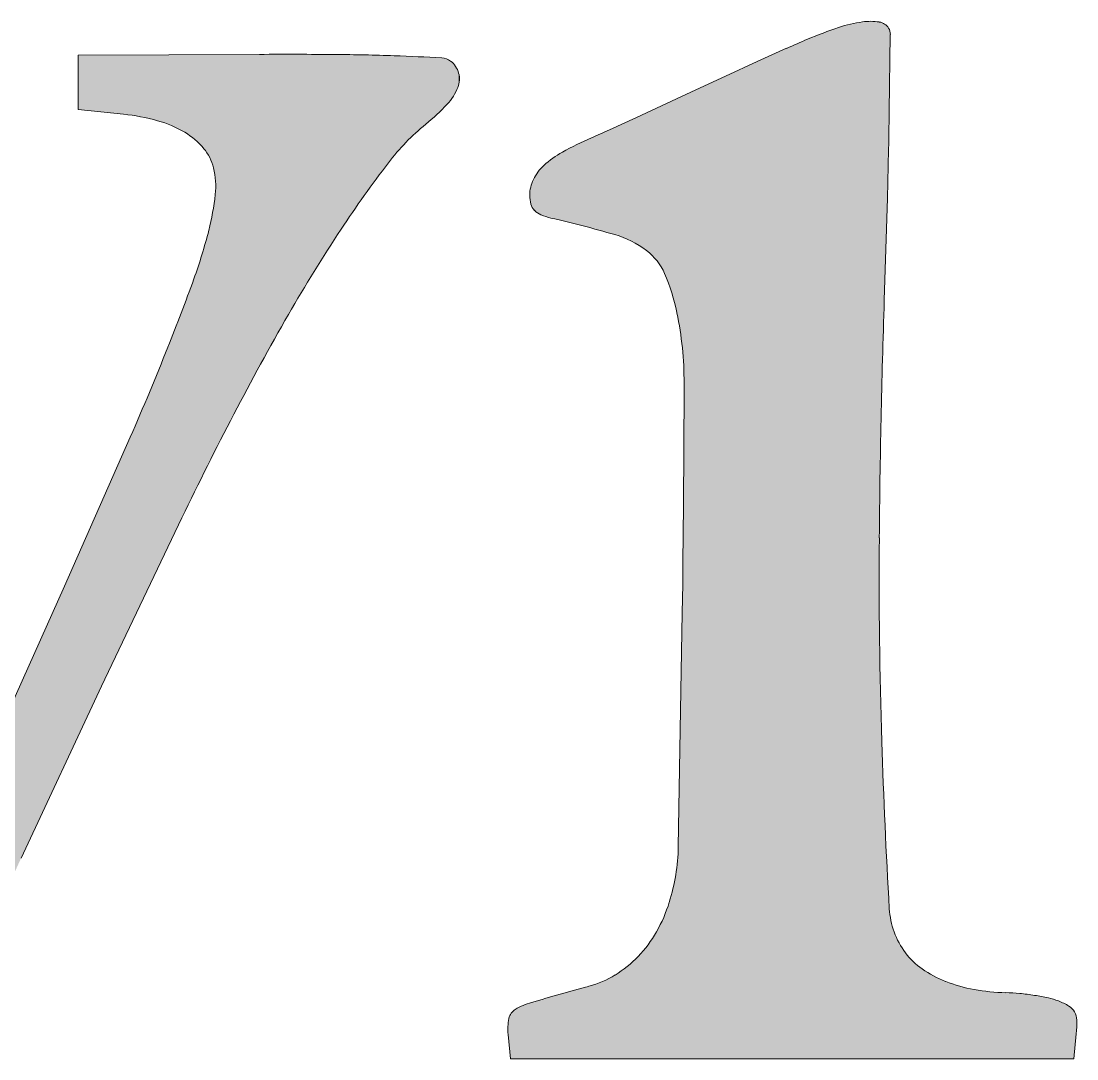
# Model space of a CAD drawing. Extents: x -1132 to 613, y -179 to 712.
# Drawn here: x 412.857 to 416.149, y 94.081 to 97.317 of the extents above; entities that cross this region are included whole.
import ezdxf

# ---------------------------------------------------------------- set-up
doc = ezdxf.new("R2010")
doc.units = 0
doc.layers.get('0').update_dxf_attribs({"lineweight": 13})
doc.layers.add('G-XREF-____-OTLN', color=7, linetype='Continuous', lineweight=13)

# ---------------------------------------------------------------- blocks, each defined once
blk = doc.blocks.new('Blockreferenz-A0UJ358PXE')
at = {"layer": 'G-XREF-____-OTLN', "color": 0, "linetype": 'ByBlock', "lineweight": -2, "ltscale": 0.13}
for p, q in [((415.5642, 97.0359), (415.5676, 97.2747)), ((415.244, 97.2319), (415.1525, 97.1908)), ((413.6008, 97.2131), (413.0352, 97.2101)), ((413.0352, 97.2101), (413.0352, 97.0416)), ((415.1525, 97.1908), (415.0533, 97.1454)), ((415.0533, 97.1454), (414.9607, 97.1021)), ((414.9607, 97.1021), (414.8698, 97.0596)), ((414.8698, 97.0596), (414.7759, 97.0161)), ((413.0352, 97.0416), (413.176, 97.0265)), ((414.7759, 97.0161), (414.6918, 96.9777)), ((415.5488, 96.4464), (415.5584, 96.7643)), ((413.1974, 96.0192), (412.9925, 95.5546)), ((413.1079, 95.2434), (413.3587, 95.7685)), ((412.9925, 95.5546), (412.7848, 95.0919)), ((414.919, 95.4716), (414.9065, 94.7426)), ((412.8571, 94.7073), (413.1079, 95.2434)), ((414.3757, 94.1571), (414.383, 94.0812)), ((416.14, 94.0812), (416.1476, 94.1596)), ((414.383, 94.0812), (415.2615, 94.0812)), ((415.2615, 94.0812), (416.14, 94.0812))]:
    blk.add_line(p, q, dxfattribs=at)
for centre, major_axis, end_param in [((415.8344, 96.0202), (-0.4279, 1.2767), 0.076863), ((415.5355, 96.9118), (-0.055, 0.4025), 0.187666), ((415.5056, 97.1313), (0.0276, 0.1827), 0.28553), ((415.527, 97.2731), (0.0351, 0.0217), 0.867441), ((415.5303, 97.2752), (0.0374, -0.0005), 0.566964), ((416.8234, 93.6829), (-1.5137, 3.5774), 0.018432), ((413.6931, 79.6691), (0.1427, 17.5436), 0.013396), ((413.7803, 90.3852), (0.2405, 6.8235), 0.027104), ((413.6286, 86.0806), (0.5402, 11.1219), 0.0133), ((414.1665, 97.1544), (0.03, 0.0377), 0.624317), ((414.1507, 97.1346), (0.0708, 0.02), 0.622974), ((414.1547, 97.1357), (0.0645, -0.0255), 0.650913), ((414.0657, 97.1708), (0.12, -0.1132), 0.380468), ((413.6649, 97.5491), (0.4539, -0.5539), 0.127916), ((413.1048, 96.3641), (0.1779, 0.642), 0.163341), ((391.1667, 97.4174), (24.3918, -0.6531), 0.011132), ((413.1904, 96.673), (0.1769, 0.297), 0.266871), ((414.5778, 96.435), (-0.4591, 0.5602), 0.2308), ((413.2476, 96.7689), (0.1787, 0.1512), 0.331229), ((413.0943, 100.5), (1.5414, -3.5472), 0.015844), ((415.0745, 95.9432), (-0.4388, 1.0097), 0.091796), ((413.3125, 96.8239), (0.1447, 0.035), 0.464745), ((414.6842, 96.6547), (-0.1392, 0.2537), 0.247982), ((416.9433, 94.6235), (-2.9405, 2.2518), 0.068869), ((414.5891, 96.7569), (-0.102, 0.1096), 0.365721), ((413.2234, 96.8023), (0.2392, -0.0262), 0.34665), ((414.555, 96.7736), (-0.1004, 0.0491), 0.455363), ((412.6599, 96.864), (0.7824, -0.1996), 0.14069), ((414.5446, 96.7736), (-0.1014, 0), 0.271546), ((414.4926, 96.7591), (-0.0457, -0.0127), 0.479577), ((414.5007, 96.7667), (-0.0427, -0.0399), 0.420741), ((414.5503, 96.8845), (-0.0724, -0.1717), 0.177416), ((413.8151, 93.6199), (0.8933, 3.0311), 0.065086), ((411.8646, 97.0669), (1.5313, -0.5534), 0.097057), ((418.0312, 93.9035), (-4.1763, 2.7641), 0.062319), ((414.6207, 96.3532), (0.1864, 0.2483), 0.357493), ((414.7001, 96.459), (0.1636, 0.0706), 0.519499), ((406.9635, 98.8382), (6.3512, -2.5384), 0.033419), ((414.2834, 96.2793), (0.6187, 0.1285), 0.202507), ((444.3959, 95.473), (-28.8471, 0.9734), 0.025664), ((420.933, 92.2331), (-7.2422, 4.1691), 0.04247), ((413.8538, 96.1901), (1.0707, -0.0025), 0.207019), ((404.3019, 99.902), (8.8955, -3.8827), 0.031331), ((347.7745, 96.3439), (67.1445, -0.8723), 0.010664), ((424.0548, 90.6084), (-10.5345, 5.4825), 0.030367), ((431.2562, 95.579), (-15.7228, 0.1268), 0.040439), ((436.1451, 95.7374), (-20.6041, -0.6673), 0.02528), ((414.2766, 94.7561), (0.6017, -0.1868), 0.279452), ((414.4384, 94.7059), (0.4, -0.2282), 0.217509), ((415.8188, 94.5642), (-0.2543, -0.0147), 0.583674), ((414.4958, 94.6731), (0.2852, -0.2726), 0.244292), ((414.5208, 94.6493), (0.1886, -0.3066), 0.256484), ((415.7913, 94.5437), (-0.1766, -0.1319), 0.330065), ((415.8782, 94.6709), (-0.2113, -0.3092), 0.221904), ((414.5459, 94.6085), (0.082, -0.301), 0.28549), ((418.6967, 79.3773), (-4.0688, 14.9301), 0.012044), ((415.9119, 94.7558), (-0.1717, -0.433), 0.198712), ((415.9391, 94.9063), (-0.11, -0.6089), 0.160614), ((415.9177, 93.7291), (0.0534, 0.5561), 0.07747), ((415.8975, 93.5186), (0.1201, 0.7607), 0.060903), ((415.9075, 93.5818), (0.153, 0.6893), 0.061935), ((416.0116, 94.0506), (0.0803, 0.2111), 0.144837), ((416.0198, 94.0723), (0.1049, 0.1734), 0.180681), ((414.4198, 94.1992), (-0.0217, 0.0364), 0.834345), ((414.5067, 94.0533), (-0.0582, 0.204), 0.259125), ((416.0999, 94.2047), (0.042, 0.0229), 0.52752), ((416.0916, 94.2002), (0.0573, 0.0018), 0.468305), ((414.5461, 94.1737), (-0.1678, 0.0339), 0.296003), ((415.8153, 94.1917), (0.3322, -0.0321), 0.127233)]:
    blk.add_ellipse(centre, major_axis=major_axis, ratio=1, start_param=0, end_param=end_param, dxfattribs=at)
for points in [[(415.382, 94.0814), (415.3577, 97.2796), (415.382, 97.2885)], [(415.4064, 94.0814), (415.382, 97.2885), (415.4064, 97.297)], [(415.382, 94.0814), (415.382, 97.2885), (415.4064, 94.0814)], [(415.4185, 94.0814), (415.4064, 97.297), (415.4185, 97.3008)], [(415.4064, 94.0814), (415.4064, 97.297), (415.4185, 94.0814)], [(415.4308, 94.0814), (415.4185, 97.3008), (415.4308, 97.3043)], [(415.4185, 94.0814), (415.4185, 97.3008), (415.4308, 94.0814)], [(415.4431, 94.0814), (415.4308, 97.3043), (415.4431, 97.3074)], [(415.4308, 94.0814), (415.4308, 97.3043), (415.4431, 94.0814)], [(415.4555, 94.0814), (415.4431, 97.3074), (415.4555, 97.3101)], [(415.4431, 94.0814), (415.4431, 97.3074), (415.4555, 94.0814)], [(415.468, 94.0814), (415.4555, 97.3101), (415.468, 97.3124)], [(415.4555, 94.0814), (415.4555, 97.3101), (415.468, 94.0814)], [(415.4806, 94.0814), (415.468, 97.3124), (415.4806, 97.3143)], [(415.468, 94.0814), (415.468, 97.3124), (415.4806, 94.0814)], [(415.4893, 94.0814), (415.4806, 97.3143), (415.4893, 97.3153)], [(415.4806, 94.0814), (415.4806, 97.3143), (415.4893, 94.0814)], [(415.4981, 94.0814), (415.4893, 97.3153), (415.4981, 97.3159)], [(415.4893, 94.0814), (415.4893, 97.3153), (415.4981, 94.0814)], [(415.5069, 94.0814), (415.4981, 97.3159), (415.5069, 97.316)], [(415.4981, 94.0814), (415.4981, 97.3159), (415.5069, 94.0814)], [(415.5069, 94.0814), (415.5069, 97.316), (415.5156, 94.0814)], [(415.5156, 94.0814), (415.5069, 97.316), (415.5156, 97.3157)], [(415.5156, 94.0814), (415.5156, 97.3157), (415.5244, 94.0814)], [(415.5244, 94.0814), (415.5156, 97.3157), (415.5244, 97.3151)], [(415.5244, 94.0814), (415.5244, 97.3151), (415.5331, 94.0814)], [(415.5331, 94.0814), (415.5244, 97.3151), (415.5331, 97.3139)], [(415.5331, 94.0814), (415.5331, 97.3139), (415.5333, 94.0814)], [(415.5333, 94.0814), (415.5331, 97.3139), (415.5333, 97.3139)], [(415.5333, 95.7059), (415.5333, 97.3139), (415.5387, 96.0762)], [(415.5387, 96.0762), (415.5333, 97.3139), (415.5387, 97.3127)], [(415.5387, 96.0762), (415.5387, 97.3127), (415.5389, 96.0855)], [(415.5389, 96.0855), (415.5387, 97.3127), (415.5389, 97.3126)], [(415.5389, 96.0855), (415.5389, 97.3126), (415.5445, 96.2891)], [(415.5445, 96.2891), (415.5389, 97.3126), (415.5445, 97.3105)], [(415.5445, 96.2891), (415.5445, 97.3105), (415.5488, 96.4464)], [(415.5488, 96.4464), (415.5445, 97.3105), (415.5488, 97.3081)], [(415.5488, 96.4464), (415.5488, 97.3081), (415.5497, 96.4746)], [(415.5497, 96.4746), (415.5488, 97.3081), (415.5497, 97.3076)], [(415.5497, 96.4746), (415.5497, 97.3076), (415.5539, 96.6054)], [(415.5539, 96.6054), (415.5497, 97.3076), (415.5539, 97.3044)], [(415.5539, 96.6054), (415.5539, 97.3044), (415.5544, 96.6242)], [(415.5544, 96.6242), (415.5539, 97.3044), (415.5544, 97.3039)], [(415.5544, 96.6242), (415.5544, 97.3039), (415.5584, 96.7643)], [(415.5584, 96.7643), (415.5544, 97.3039), (415.5584, 97.2998)], [(415.5584, 96.7643), (415.5584, 97.2998), (415.5586, 96.7708)], [(415.5586, 96.7708), (415.5584, 97.2998), (415.5586, 97.2997)], [(415.5586, 96.7708), (415.5586, 97.2997), (415.5617, 96.9001)], [(415.5617, 96.9001), (415.5586, 97.2997), (415.5617, 97.2954)], [(415.5617, 96.9001), (415.5617, 97.2954), (415.5621, 96.9213)], [(415.5621, 96.9213), (415.5617, 97.2954), (415.5621, 97.2948)], [(415.5621, 96.9213), (415.5621, 97.2948), (415.5638, 97.0142)], [(415.5638, 97.0142), (415.5621, 97.2948), (415.5638, 97.2918)], [(415.5638, 97.0142), (415.5638, 97.2918), (415.5642, 97.0359)], [(415.5642, 97.0359), (415.5638, 97.2918), (415.5642, 97.2908)], [(415.5642, 97.0359), (415.5642, 97.2908), (415.5652, 97.1057)], [(415.5652, 97.1057), (415.5642, 97.2908), (415.5652, 97.2885)], [(415.5652, 97.1057), (415.5652, 97.2885), (415.5663, 97.1816)], [(415.5663, 97.1816), (415.5652, 97.2885), (415.5663, 97.2852)], [(415.3097, 94.0814), (415.2768, 97.2463), (415.3097, 97.2604)], [(415.3336, 94.0814), (415.3097, 97.2604), (415.3336, 97.2702)], [(415.3097, 94.0814), (415.3097, 97.2604), (415.3336, 94.0814)], [(415.3577, 94.0814), (415.3336, 97.2702), (415.3577, 97.2796)], [(415.3336, 94.0814), (415.3336, 97.2702), (415.3577, 94.0814)], [(415.3577, 94.0814), (415.3577, 97.2796), (415.382, 94.0814)], [(415.5663, 97.1816), (415.5663, 97.2852), (415.5671, 97.2353)], [(415.5671, 97.2353), (415.5663, 97.2852), (415.5671, 97.2817)], [(415.5671, 97.2353), (415.5671, 97.2817), (415.5675, 97.2665)], [(415.5675, 97.2665), (415.5671, 97.2817), (415.5675, 97.2782)], [(415.5675, 97.2665), (415.5675, 97.2782), (415.5676, 97.2747)], [(415.244, 94.0813), (415.1982, 97.2114), (415.244, 97.2319)], [(415.2768, 94.0813), (415.244, 97.2319), (415.2768, 97.2463)], [(415.244, 94.0813), (415.244, 97.2319), (415.2768, 94.0813)], [(415.2768, 94.0813), (415.2768, 97.2463), (415.3097, 94.0814)], [(413.176, 97.0265), (413.0352, 97.2101), (413.176, 97.2108)], [(413.0352, 97.0416), (413.0352, 97.2101), (413.176, 97.0265)], [(413.194, 97.0243), (413.176, 97.2108), (413.194, 97.2109)], [(413.176, 97.0265), (413.176, 97.2108), (413.194, 97.0243)], [(413.2119, 97.0216), (413.194, 97.2109), (413.2119, 97.211)], [(413.194, 97.0243), (413.194, 97.2109), (413.2119, 97.0216)], [(413.2298, 97.0185), (413.2119, 97.211), (413.2298, 97.2111)], [(413.2119, 97.0216), (413.2119, 97.211), (413.2298, 97.0185)], [(413.2475, 97.0148), (413.2298, 97.2111), (413.2475, 97.2112)], [(413.2298, 97.0185), (413.2298, 97.2111), (413.2475, 97.0148)], [(413.2652, 97.0107), (413.2475, 97.2112), (413.2652, 97.2113)], [(413.2475, 97.0148), (413.2475, 97.2112), (413.2652, 97.0107)], [(413.2827, 97.0061), (413.2652, 97.2113), (413.2827, 97.2114)], [(413.2652, 97.0107), (413.2652, 97.2113), (413.2827, 97.0061)], [(413.2975, 97.0017), (413.2827, 97.2114), (413.2975, 97.2115)], [(413.2827, 97.0061), (413.2827, 97.2114), (413.2975, 97.0017)], [(413.312, 96.9966), (413.2975, 97.2115), (413.312, 97.2116)], [(413.2975, 97.0017), (413.2975, 97.2115), (413.312, 96.9966)], [(413.312, 96.9966), (413.312, 97.2116), (413.3262, 96.9909)], [(413.3262, 96.9909), (413.312, 97.2116), (413.3262, 97.2116)], [(413.3402, 96.9845), (413.3262, 97.2116), (413.3402, 97.2117)], [(413.3262, 96.9909), (413.3262, 97.2116), (413.3402, 96.9845)], [(413.3539, 96.9775), (413.3402, 97.2117), (413.3539, 97.2118)], [(413.3402, 96.9845), (413.3402, 97.2117), (413.3539, 96.9775)], [(413.3539, 96.9775), (413.3539, 97.2118), (413.3673, 96.97)], [(413.3673, 96.97), (413.3539, 97.2118), (413.3673, 97.2118)], [(413.3782, 96.9631), (413.3673, 97.2118), (413.3782, 97.2119)], [(413.3673, 96.97), (413.3673, 97.2118), (413.3782, 96.9631)], [(413.3888, 96.9555), (413.3782, 97.2119), (413.3888, 97.212)], [(413.3782, 96.9631), (413.3782, 97.2119), (413.3888, 96.9555)], [(413.3888, 96.9555), (413.3888, 97.212), (413.3988, 96.9475)], [(413.3988, 96.9475), (413.3888, 97.212), (413.3988, 97.212)], [(413.4085, 96.9389), (413.3988, 97.212), (413.4085, 97.2121)], [(413.3988, 96.9475), (413.3988, 97.212), (413.4085, 96.9389)], [(413.4085, 96.9389), (413.4085, 97.2121), (413.4176, 96.9297)], [(413.4176, 96.9297), (413.4085, 97.2121), (413.4176, 97.2121)], [(413.4262, 96.9201), (413.4176, 97.2121), (413.4262, 97.2122)], [(413.4176, 96.9297), (413.4176, 97.2121), (413.4262, 96.9201)], [(413.4262, 96.9201), (413.4262, 97.2122), (413.4333, 96.911)], [(413.4333, 96.911), (413.4262, 97.2122), (413.4333, 97.2122)], [(413.4333, 96.911), (413.4333, 97.2122), (413.4397, 96.9014)], [(413.4397, 96.9014), (413.4333, 97.2122), (413.4397, 97.2122)], [(413.4453, 96.8913), (413.4397, 97.2122), (413.4453, 97.2123)], [(413.4397, 96.9014), (413.4397, 97.2122), (413.4453, 96.8913)], [(413.4453, 96.8913), (413.4453, 97.2123), (413.4501, 96.8809)], [(413.4501, 96.8809), (413.4453, 97.2123), (413.4501, 97.2123)], [(413.4501, 96.8809), (413.4501, 97.2123), (413.4541, 96.87)], [(413.4541, 96.87), (413.4501, 97.2123), (413.4541, 97.2123)], [(413.4541, 96.87), (413.4541, 97.2123), (413.4573, 96.8589)], [(413.4573, 96.8589), (413.4541, 97.2123), (413.4573, 97.2123)], [(413.4573, 96.8589), (413.4573, 97.2123), (413.4601, 96.8453)], [(413.4601, 96.8453), (413.4573, 97.2123), (413.4601, 97.2123)], [(413.4601, 96.8453), (413.4601, 97.2123), (413.4622, 96.8316)], [(413.4622, 96.8316), (413.4601, 97.2123), (413.4622, 97.2123)], [(413.4635, 96.8178), (413.4622, 97.2123), (413.4635, 97.2124)], [(413.4622, 96.8316), (413.4622, 97.2123), (413.4635, 96.8178)], [(413.4635, 96.8178), (413.4635, 97.2124), (413.464, 96.8039)], [(413.464, 96.8039), (413.4635, 97.2124), (413.464, 97.2124)], [(413.5203, 96.0909), (413.464, 97.2124), (413.5203, 97.2127)], [(413.464, 95.9807), (413.464, 97.2124), (413.5203, 96.0909)], [(413.6008, 96.2417), (413.5203, 97.2127), (413.6008, 97.2131)], [(413.5203, 96.0909), (413.5203, 97.2127), (413.6008, 96.2417)], [(413.6008, 96.2417), (413.6008, 97.2131), (413.6039, 96.2475)], [(413.6039, 96.2475), (413.6008, 97.2131), (413.6039, 97.2131)], [(413.6908, 96.4022), (413.6039, 97.2131), (413.6908, 97.2132)], [(413.6039, 96.2475), (413.6039, 97.2131), (413.6908, 96.4022)], [(413.7183, 96.4492), (413.6908, 97.2132), (413.7183, 97.2133)], [(413.6908, 96.4022), (413.6908, 97.2132), (413.7183, 96.4492)], [(413.7183, 96.4492), (413.7183, 97.2133), (413.7302, 96.4695)], [(413.7302, 96.4695), (413.7183, 97.2133), (413.7302, 97.2132)], [(413.7302, 96.4695), (413.7302, 97.2132), (413.7707, 96.5362)], [(413.7707, 96.5362), (413.7302, 97.2132), (413.7707, 97.2131)], [(413.7707, 96.5362), (413.7707, 97.2131), (413.8123, 96.6022)], [(413.8123, 96.6022), (413.7707, 97.2131), (413.8123, 97.2129)], [(413.8123, 96.6022), (413.8123, 97.2129), (413.8358, 96.6385)], [(413.8358, 96.6385), (413.8123, 97.2129), (413.8358, 97.2127)], [(413.8358, 96.6385), (413.8358, 97.2127), (413.8548, 96.6676)], [(413.8548, 96.6676), (413.8358, 97.2127), (413.8548, 97.2125)], [(413.8548, 96.6676), (413.8548, 97.2125), (413.8905, 96.7205)], [(413.8905, 96.7205), (413.8548, 97.2125), (413.8905, 97.2119)], [(413.8905, 96.7205), (413.8905, 97.2119), (413.927, 96.7728)], [(413.927, 96.7728), (413.8905, 97.2119), (413.927, 97.2114)], [(413.927, 96.7728), (413.927, 97.2114), (413.9283, 96.7746)], [(413.9283, 96.7746), (413.927, 97.2114), (413.9283, 97.2114)], [(413.9283, 96.7746), (413.9283, 97.2114), (413.9645, 96.8244)], [(413.9645, 96.8244), (413.9283, 97.2114), (413.9645, 97.2103)], [(413.9645, 96.8244), (413.9645, 97.2103), (414.0028, 96.8753)], [(414.0028, 96.8753), (413.9645, 97.2103), (414.0028, 97.2092)], [(414.0028, 96.8753), (414.0028, 97.2092), (414.0202, 96.8971)], [(414.0202, 96.8971), (414.0028, 97.2092), (414.0202, 97.2087)], [(414.0202, 96.8971), (414.0202, 97.2087), (414.0208, 96.8979)], [(414.0208, 96.8979), (414.0202, 97.2087), (414.0208, 97.2087)], [(414.0208, 96.8979), (414.0208, 97.2087), (414.0383, 96.9182)], [(414.0383, 96.9182), (414.0208, 97.2087), (414.0383, 97.2081)], [(414.0383, 96.9182), (414.0383, 97.2081), (414.0573, 96.9386)], [(414.0573, 96.9386), (414.0383, 97.2081), (414.0573, 97.2073)], [(414.0573, 96.9386), (414.0573, 97.2073), (414.0771, 96.9583)], [(414.0771, 96.9583), (414.0573, 97.2073), (414.0771, 97.2066)], [(414.0771, 96.9583), (414.0771, 97.2066), (414.0948, 96.9746)], [(414.0948, 96.9746), (414.0771, 97.2066), (414.0948, 97.2059)], [(414.0948, 96.9746), (414.0948, 97.2059), (414.0976, 96.9771)], [(414.0976, 96.9771), (414.0948, 97.2059), (414.0976, 97.2057)], [(414.0976, 96.9771), (414.0976, 97.2057), (414.1188, 96.9952)], [(414.1188, 96.9952), (414.0976, 97.2057), (414.1188, 97.2048)], [(414.1188, 96.9952), (414.1188, 97.2048), (414.1305, 97.005)], [(414.1305, 97.005), (414.1188, 97.2048), (414.1305, 97.2043)], [(414.1305, 97.005), (414.1305, 97.2043), (414.142, 97.015)], [(414.142, 97.015), (414.1305, 97.2043), (414.142, 97.2037)], [(414.142, 97.015), (414.142, 97.2037), (414.1533, 97.0253)], [(414.1533, 97.0253), (414.142, 97.2037), (414.1533, 97.2032)], [(414.1533, 97.0253), (414.1533, 97.2032), (414.1643, 97.0359)], [(414.1643, 97.0359), (414.1533, 97.2032), (414.1643, 97.2027)], [(414.1643, 97.0359), (414.1643, 97.2027), (414.1688, 97.0403)], [(414.1688, 97.0403), (414.1643, 97.2027), (414.1688, 97.2025)], [(414.1688, 97.0403), (414.1688, 97.2025), (414.1738, 97.0453)], [(414.1738, 97.0453), (414.1688, 97.2025), (414.1738, 97.202)], [(414.1738, 97.0453), (414.1738, 97.202), (414.1751, 97.0466)], [(414.1751, 97.0466), (414.1738, 97.202), (414.1751, 97.2017)], [(414.1751, 97.0466), (414.1751, 97.2017), (414.1787, 97.0503)], [(414.1787, 97.0503), (414.1751, 97.2017), (414.1787, 97.201)], [(414.1787, 97.0503), (414.1787, 97.201), (414.1835, 97.0553)], [(414.1835, 97.0553), (414.1787, 97.201), (414.1835, 97.1995)], [(414.1835, 97.0553), (414.1835, 97.1995), (414.1857, 97.0576)], [(414.1857, 97.0576), (414.1835, 97.1995), (414.1857, 97.1985)], [(414.1857, 97.0576), (414.1857, 97.1985), (414.1881, 97.0602)], [(414.1881, 97.0602), (414.1857, 97.1985), (414.1881, 97.1975)], [(414.1881, 97.0602), (414.1881, 97.1975), (414.1924, 97.0652)], [(414.1924, 97.0652), (414.1881, 97.1975), (414.1924, 97.195)], [(414.1924, 97.0652), (414.1924, 97.195), (414.1927, 97.0654)], [(414.1927, 97.0654), (414.1924, 97.195), (414.1927, 97.1948)], [(414.1927, 97.0654), (414.1927, 97.1948), (414.1965, 97.0704)], [(414.1965, 97.0704), (414.1927, 97.1948), (414.1965, 97.1921)], [(414.1965, 97.0704), (414.1965, 97.1921), (414.1991, 97.0737)], [(414.1991, 97.0737), (414.1965, 97.1921), (414.1991, 97.1898)], [(414.1991, 97.0737), (414.1991, 97.1898), (414.2022, 97.0783)], [(414.2022, 97.0783), (414.1991, 97.1898), (414.2022, 97.187)], [(415.1525, 94.0813), (415.1029, 97.1682), (415.1525, 97.1908)], [(415.1982, 94.0813), (415.1525, 97.1908), (415.1982, 97.2114)], [(415.1525, 94.0813), (415.1525, 97.1908), (415.1982, 94.0813)], [(415.1982, 94.0813), (415.1982, 97.2114), (415.244, 94.0813)], [(414.2022, 97.0783), (414.2022, 97.187), (414.205, 97.0823)], [(414.205, 97.0823), (414.2022, 97.187), (414.205, 97.184)], [(414.205, 97.0823), (414.205, 97.184), (414.2074, 97.0864)], [(414.2074, 97.0864), (414.205, 97.184), (414.2074, 97.1814)], [(414.2074, 97.0864), (414.2074, 97.1814), (414.2103, 97.0913)], [(414.2103, 97.0913), (414.2074, 97.1814), (414.2103, 97.1774)], [(414.2103, 97.0913), (414.2103, 97.1774), (414.2119, 97.0945)], [(414.2119, 97.0945), (414.2103, 97.1774), (414.2119, 97.1753)], [(414.2119, 97.0945), (414.2119, 97.1753), (414.2151, 97.1007)], [(414.2151, 97.1007), (414.2119, 97.1753), (414.2151, 97.17)], [(414.2151, 97.1007), (414.2151, 97.17), (414.2158, 97.1024)], [(414.2158, 97.1024), (414.2151, 97.17), (414.2158, 97.1687)], [(414.2158, 97.1024), (414.2158, 97.1687), (414.219, 97.1098)], [(414.219, 97.1098), (414.2158, 97.1687), (414.219, 97.1618)], [(414.219, 97.1098), (414.219, 97.1618), (414.2192, 97.1103)], [(414.2192, 97.1103), (414.219, 97.1618), (414.2192, 97.1611)], [(414.2192, 97.1103), (414.2192, 97.1611), (414.2214, 97.117)], [(414.2214, 97.117), (414.2192, 97.1611), (414.2214, 97.1545)], [(415.1029, 94.0813), (415.0533, 97.1454), (415.1029, 97.1682)], [(415.1029, 94.0813), (415.1029, 97.1682), (415.1525, 94.0813)], [(414.2214, 97.117), (414.2214, 97.1545), (414.2216, 97.1174)], [(414.2216, 97.1174), (414.2214, 97.1545), (414.2216, 97.1539)], [(414.2216, 97.1174), (414.2216, 97.1539), (414.2231, 97.1244)], [(414.2231, 97.1244), (414.2216, 97.1539), (414.2231, 97.1472)], [(414.2231, 97.1244), (414.2231, 97.1472), (414.2232, 97.1247)], [(414.2232, 97.1247), (414.2231, 97.1472), (414.2232, 97.1465)], [(414.2232, 97.1247), (414.2232, 97.1465), (414.2239, 97.132)], [(414.2239, 97.132), (414.2232, 97.1465), (414.2239, 97.1397)], [(414.2239, 97.132), (414.2239, 97.1397), (414.224, 97.1322)], [(415.0069, 94.0813), (414.9245, 97.0851), (415.0069, 97.1239)], [(415.0533, 94.0813), (415.0069, 97.1239), (415.0533, 97.1454)], [(415.0069, 94.0813), (415.0069, 97.1239), (415.0533, 94.0813)], [(415.0533, 94.0813), (415.0533, 97.1454), (415.1029, 94.0813)], [(414.8698, 96.5148), (414.8637, 97.0567), (414.8698, 97.0596)], [(414.8718, 96.5099), (414.8698, 97.0596), (414.8718, 97.0605)], [(414.8698, 96.5148), (414.8698, 97.0596), (414.8718, 96.5099)], [(414.8793, 96.4899), (414.8718, 97.0605), (414.8793, 97.064)], [(414.8718, 96.5099), (414.8718, 97.0605), (414.8793, 96.4899)], [(414.886, 96.4696), (414.8793, 97.064), (414.886, 97.0671)], [(414.8793, 96.4899), (414.8793, 97.064), (414.886, 96.4696)], [(414.8921, 96.4492), (414.886, 97.0671), (414.8921, 97.07)], [(414.886, 96.4696), (414.886, 97.0671), (414.8921, 96.4492)], [(414.8975, 96.4286), (414.8921, 97.07), (414.8975, 97.0725)], [(414.8921, 96.4492), (414.8921, 97.07), (414.8975, 96.4286)], [(414.9022, 96.4078), (414.8975, 97.0725), (414.9022, 97.0747)], [(414.8975, 96.4286), (414.8975, 97.0725), (414.9022, 96.4078)], [(414.9091, 96.3715), (414.9022, 97.0747), (414.9091, 97.0779)], [(414.9022, 96.4078), (414.9022, 97.0747), (414.9091, 96.3715)], [(414.9147, 96.335), (414.9091, 97.0779), (414.9147, 97.0805)], [(414.9091, 96.3715), (414.9091, 97.0779), (414.9147, 96.335)], [(414.9153, 96.3302), (414.9147, 97.0805), (414.9153, 97.0808)], [(414.9147, 96.335), (414.9147, 97.0805), (414.9153, 96.3302)], [(414.9191, 96.2983), (414.9153, 97.0808), (414.9191, 97.0826)], [(414.9153, 96.3302), (414.9153, 97.0808), (414.9191, 96.2983)], [(414.9221, 96.2615), (414.9191, 97.0826), (414.9221, 97.084)], [(414.9191, 96.2983), (414.9191, 97.0826), (414.9221, 96.2615)], [(414.924, 96.2246), (414.9221, 97.084), (414.924, 97.0849)], [(414.9221, 96.2615), (414.9221, 97.084), (414.924, 96.2246)], [(414.9245, 96.1876), (414.924, 97.0849), (414.9245, 97.0851)], [(414.924, 96.2246), (414.924, 97.0849), (414.9245, 96.1876)], [(414.9245, 94.0813), (414.9245, 97.0851), (415.0069, 94.0813)], [(414.8071, 96.6015), (414.792, 97.0236), (414.8071, 97.0305)], [(414.819, 96.5917), (414.8071, 97.0305), (414.819, 97.036)], [(414.8071, 96.6015), (414.8071, 97.0305), (414.819, 96.5917)], [(414.8229, 96.5879), (414.819, 97.036), (414.8229, 97.0378)], [(414.819, 96.5917), (414.819, 97.036), (414.8229, 96.5879)], [(414.83, 96.5809), (414.8229, 97.0378), (414.83, 97.0411)], [(414.8229, 96.5879), (414.8229, 97.0378), (414.83, 96.5809)], [(414.8401, 96.5692), (414.83, 97.0411), (414.8401, 97.0458)], [(414.83, 96.5809), (414.83, 97.0411), (414.8401, 96.5692)], [(414.8491, 96.5567), (414.8401, 97.0458), (414.8491, 97.05)], [(414.8401, 96.5692), (414.8401, 97.0458), (414.8491, 96.5567)], [(414.857, 96.5435), (414.8491, 97.05), (414.857, 97.0536)], [(414.8491, 96.5567), (414.8491, 97.05), (414.857, 96.5435)], [(414.8637, 96.5296), (414.857, 97.0536), (414.8637, 97.0567)], [(414.857, 96.5435), (414.857, 97.0536), (414.8637, 96.5296)], [(414.8637, 96.5296), (414.8637, 97.0567), (414.8698, 96.5148)], [(414.726, 96.6453), (414.7084, 96.9853), (414.726, 96.9933)], [(414.7338, 96.6422), (414.726, 96.9933), (414.7338, 96.9969)], [(414.726, 96.6453), (414.726, 96.9933), (414.7338, 96.6422)], [(414.7432, 96.6385), (414.7338, 96.9969), (414.7432, 97.0012)], [(414.7338, 96.6422), (414.7338, 96.9969), (414.7432, 96.6385)], [(414.76, 96.6307), (414.7432, 97.0012), (414.76, 97.0089)], [(414.7432, 96.6385), (414.7432, 97.0012), (414.76, 96.6307)], [(414.7759, 96.6221), (414.76, 97.0089), (414.7759, 97.0161)], [(414.76, 96.6307), (414.76, 97.0089), (414.7759, 96.6221)], [(414.7762, 96.6219), (414.7759, 97.0161), (414.7762, 97.0163)], [(414.7759, 96.6221), (414.7759, 97.0161), (414.7762, 96.6219)], [(414.792, 96.6122), (414.7762, 97.0163), (414.792, 97.0236)], [(414.7762, 96.6219), (414.7762, 97.0163), (414.792, 96.6122)], [(414.792, 96.6122), (414.792, 97.0236), (414.8071, 96.6015)], [(414.659, 96.6652), (414.6357, 96.9529), (414.659, 96.9631)], [(414.6638, 96.6638), (414.659, 96.9631), (414.6638, 96.9652)], [(414.659, 96.6652), (414.659, 96.9631), (414.6638, 96.6638)], [(414.6918, 96.6558), (414.6638, 96.9652), (414.6918, 96.9777)], [(414.6638, 96.6638), (414.6638, 96.9652), (414.6918, 96.6558)], [(414.7084, 96.651), (414.6918, 96.9777), (414.7084, 96.9853)], [(414.6918, 96.6558), (414.6918, 96.9777), (414.7084, 96.651)], [(414.7084, 96.651), (414.7084, 96.9853), (414.726, 96.6453)], [(414.5808, 96.6856), (414.5628, 96.918), (414.5808, 96.9272)], [(414.599, 96.6811), (414.5808, 96.9272), (414.599, 96.9361)], [(414.5808, 96.6856), (414.5808, 96.9272), (414.599, 96.6811)], [(414.6093, 96.6785), (414.599, 96.9361), (414.6093, 96.9409)], [(414.599, 96.6811), (414.599, 96.9361), (414.6093, 96.6785)], [(414.6173, 96.6764), (414.6093, 96.9409), (414.6173, 96.9446)], [(414.6093, 96.6785), (414.6093, 96.9409), (414.6173, 96.6764)], [(414.6357, 96.6714), (414.6173, 96.9446), (414.6357, 96.9529)], [(414.6173, 96.6764), (414.6173, 96.9446), (414.6357, 96.6714)], [(414.6357, 96.6714), (414.6357, 96.9529), (414.659, 96.6652)], [(414.5246, 96.6992), (414.5147, 96.8892), (414.5246, 96.896)], [(414.5347, 96.6968), (414.5246, 96.896), (414.5347, 96.9024)], [(414.5246, 96.6992), (414.5246, 96.896), (414.5347, 96.6968)], [(414.545, 96.6944), (414.5347, 96.9024), (414.545, 96.9084)], [(414.5347, 96.6968), (414.5347, 96.9024), (414.545, 96.6944)], [(414.5595, 96.691), (414.545, 96.9084), (414.5595, 96.9161)], [(414.545, 96.6944), (414.545, 96.9084), (414.5595, 96.691)], [(414.5628, 96.6902), (414.5595, 96.9161), (414.5628, 96.918)], [(414.5595, 96.691), (414.5595, 96.9161), (414.5628, 96.6902)], [(414.5628, 96.6902), (414.5628, 96.918), (414.5808, 96.6856)], [(414.4805, 96.7117), (414.478, 96.8572), (414.4805, 96.8601)], [(414.4831, 96.7107), (414.4805, 96.8601), (414.4831, 96.8626)], [(414.4805, 96.7117), (414.4805, 96.8601), (414.4831, 96.7107)], [(414.487, 96.7093), (414.4831, 96.8626), (414.487, 96.8665)], [(414.4831, 96.7107), (414.4831, 96.8626), (414.487, 96.7093)], [(414.4882, 96.7088), (414.487, 96.8665), (414.4882, 96.8676)], [(414.487, 96.7093), (414.487, 96.8665), (414.4882, 96.7088)], [(414.4934, 96.7071), (414.4882, 96.8676), (414.4934, 96.8722)], [(414.4882, 96.7088), (414.4882, 96.8676), (414.4934, 96.7071)], [(414.4959, 96.7063), (414.4934, 96.8722), (414.4959, 96.8745)], [(414.4934, 96.7071), (414.4934, 96.8722), (414.4959, 96.7063)], [(414.4987, 96.7054), (414.4959, 96.8745), (414.4987, 96.8767)], [(414.4959, 96.7063), (414.4959, 96.8745), (414.4987, 96.7054)], [(414.504, 96.704), (414.4987, 96.8767), (414.504, 96.8811)], [(414.4987, 96.7054), (414.4987, 96.8767), (414.504, 96.704)], [(414.5052, 96.7037), (414.504, 96.8811), (414.5052, 96.882)], [(414.504, 96.704), (414.504, 96.8811), (414.5052, 96.7037)], [(414.5094, 96.7027), (414.5052, 96.882), (414.5094, 96.8852)], [(414.5052, 96.7037), (414.5052, 96.882), (414.5094, 96.7027)], [(414.5147, 96.7015), (414.5094, 96.8852), (414.5147, 96.8892)], [(414.5094, 96.7027), (414.5094, 96.8852), (414.5147, 96.7015)], [(414.5147, 96.7015), (414.5147, 96.8892), (414.5246, 96.6992)], [(414.4579, 96.7268), (414.4555, 96.8244), (414.4579, 96.8291)], [(414.4588, 96.7258), (414.4579, 96.8291), (414.4588, 96.8308)], [(414.4579, 96.7268), (414.4579, 96.8291), (414.4588, 96.7258)], [(414.4608, 96.7239), (414.4588, 96.8308), (414.4608, 96.8341)], [(414.4588, 96.7258), (414.4588, 96.8308), (414.4608, 96.7239)], [(414.4636, 96.7215), (414.4608, 96.8341), (414.4636, 96.8386)], [(414.4608, 96.7239), (414.4608, 96.8341), (414.4636, 96.7215)], [(414.4639, 96.7212), (414.4636, 96.8386), (414.4639, 96.8391)], [(414.4636, 96.7215), (414.4636, 96.8386), (414.4639, 96.7212)], [(414.4672, 96.7187), (414.4639, 96.8391), (414.4672, 96.8438)], [(414.4639, 96.7212), (414.4639, 96.8391), (414.4672, 96.7187)], [(414.4688, 96.7177), (414.4672, 96.8438), (414.4688, 96.8461)], [(414.4672, 96.7187), (414.4672, 96.8438), (414.4688, 96.7177)], [(414.4706, 96.7165), (414.4688, 96.8461), (414.4706, 96.8484)], [(414.4688, 96.7177), (414.4688, 96.8461), (414.4706, 96.7165)], [(414.4742, 96.7145), (414.4706, 96.8484), (414.4742, 96.853)], [(414.4706, 96.7165), (414.4706, 96.8484), (414.4742, 96.7145)], [(414.4745, 96.7144), (414.4742, 96.853), (414.4745, 96.8533)], [(414.4742, 96.7145), (414.4742, 96.853), (414.4745, 96.7144)], [(414.478, 96.7128), (414.4745, 96.8533), (414.478, 96.8572)], [(414.4745, 96.7144), (414.4745, 96.8533), (414.478, 96.7128)], [(414.478, 96.7128), (414.478, 96.8572), (414.4805, 96.7117)], [(413.464, 95.9807), (413.4637, 96.79), (413.464, 96.8039)], [(414.4458, 96.7508), (414.4449, 96.7924), (414.4458, 96.7973)], [(414.4461, 96.7497), (414.4458, 96.7973), (414.4461, 96.7988)], [(414.4458, 96.7508), (414.4458, 96.7973), (414.4461, 96.7497)], [(414.4469, 96.7464), (414.4461, 96.7988), (414.4469, 96.8019)], [(414.4461, 96.7497), (414.4461, 96.7988), (414.4469, 96.7464)], [(414.4481, 96.7428), (414.4469, 96.8019), (414.4481, 96.8062)], [(414.4469, 96.7464), (414.4469, 96.8019), (414.4481, 96.7428)], [(414.4483, 96.7422), (414.4481, 96.8062), (414.4483, 96.807)], [(414.4481, 96.7428), (414.4481, 96.8062), (414.4483, 96.7422)], [(414.4495, 96.7393), (414.4483, 96.807), (414.4495, 96.8104)], [(414.4483, 96.7422), (414.4483, 96.807), (414.4495, 96.7393)], [(414.4511, 96.7361), (414.4495, 96.8104), (414.4511, 96.815)], [(414.4495, 96.7393), (414.4495, 96.8104), (414.4511, 96.7361)], [(414.4512, 96.7359), (414.4511, 96.815), (414.4512, 96.8152)], [(414.4511, 96.7361), (414.4511, 96.815), (414.4512, 96.7359)], [(414.4532, 96.7327), (414.4512, 96.8152), (414.4532, 96.8197)], [(414.4512, 96.7359), (414.4512, 96.8152), (414.4532, 96.7327)], [(414.4546, 96.7308), (414.4532, 96.8197), (414.4546, 96.8227)], [(414.4532, 96.7327), (414.4532, 96.8197), (414.4546, 96.7308)], [(414.4555, 96.7296), (414.4546, 96.8227), (414.4555, 96.8244)], [(414.4546, 96.7308), (414.4546, 96.8227), (414.4555, 96.7296)], [(414.4555, 96.7296), (414.4555, 96.8244), (414.4579, 96.7268)], [(413.4626, 95.978), (413.4603, 96.7573), (413.4626, 96.7761)], [(413.4637, 95.9801), (413.4626, 96.7761), (413.4637, 96.79)], [(413.4626, 95.978), (413.4626, 96.7761), (413.4637, 95.9801)], [(413.4637, 95.9801), (413.4637, 96.79), (413.464, 95.9807)], [(414.4433, 96.769), (414.4432, 96.7736), (414.4433, 96.7763)], [(414.4435, 96.7658), (414.4433, 96.7763), (414.4435, 96.7821)], [(414.4433, 96.769), (414.4433, 96.7763), (414.4435, 96.7658)], [(414.4436, 96.7644), (414.4435, 96.7821), (414.4436, 96.7829)], [(414.4435, 96.7658), (414.4435, 96.7821), (414.4436, 96.7644)], [(414.4441, 96.7599), (414.4436, 96.7829), (414.4441, 96.7874)], [(414.4436, 96.7644), (414.4436, 96.7829), (414.4441, 96.7599)], [(414.4445, 96.7577), (414.4441, 96.7874), (414.4445, 96.7905)], [(414.4441, 96.7599), (414.4441, 96.7874), (414.4445, 96.7577)], [(414.4449, 96.7553), (414.4445, 96.7905), (414.4449, 96.7924)], [(414.4445, 96.7577), (414.4445, 96.7905), (414.4449, 96.7553)], [(414.4449, 96.7553), (414.4449, 96.7924), (414.4458, 96.7508)], [(413.4576, 95.9682), (413.4544, 96.7199), (413.4576, 96.7386)], [(413.4603, 95.9735), (413.4576, 96.7386), (413.4603, 96.7573)], [(413.4576, 95.9682), (413.4576, 96.7386), (413.4603, 95.9735)], [(413.4603, 95.9735), (413.4603, 96.7573), (413.4626, 95.978)], [(413.4508, 95.9549), (413.4468, 96.6828), (413.4508, 96.7013)], [(413.4544, 95.962), (413.4508, 96.7013), (413.4544, 96.7199)], [(413.4508, 95.9549), (413.4508, 96.7013), (413.4544, 95.962)], [(413.4544, 95.962), (413.4544, 96.7199), (413.4576, 95.9682)], [(413.4423, 95.9383), (413.4383, 96.649), (413.4423, 96.6644)], [(413.4468, 95.947), (413.4423, 96.6644), (413.4468, 96.6828)], [(413.4423, 95.9383), (413.4423, 96.6644), (413.4468, 95.947)], [(413.4468, 95.947), (413.4468, 96.6828), (413.4508, 95.9549)], [(413.4356, 95.925), (413.4285, 96.6136), (413.4356, 96.639)], [(413.4383, 95.9303), (413.4356, 96.639), (413.4383, 96.649)], [(413.4356, 95.925), (413.4356, 96.639), (413.4383, 95.9303)], [(413.4383, 95.9303), (413.4383, 96.649), (413.4423, 95.9383)], [(413.4285, 95.9105), (413.421, 96.5884), (413.4285, 96.6136)], [(413.4285, 95.9105), (413.4285, 96.6136), (413.4356, 95.925)], [(413.421, 95.8951), (413.413, 96.5633), (413.421, 96.5884)], [(413.421, 95.8951), (413.421, 96.5884), (413.4285, 95.9105)], [(413.4047, 95.862), (413.3959, 96.5134), (413.4047, 96.5383)], [(413.413, 95.879), (413.4047, 96.5383), (413.413, 96.5633)], [(413.4047, 95.862), (413.4047, 96.5383), (413.413, 95.879)], [(413.413, 95.879), (413.413, 96.5633), (413.421, 95.8951)], [(413.3959, 95.8442), (413.3587, 96.4131), (413.3959, 96.5134)], [(413.3959, 95.8442), (413.3959, 96.5134), (413.4047, 95.862)], [(413.3562, 95.7633), (413.3146, 96.2998), (413.3562, 96.4063)], [(413.3587, 95.7685), (413.3562, 96.4063), (413.3587, 96.4131)], [(413.3562, 95.7633), (413.3562, 96.4063), (413.3587, 95.7685)], [(413.3587, 95.7685), (413.3587, 96.4131), (413.3959, 95.8442)], [(413.3146, 95.6768), (413.2571, 96.1591), (413.3146, 96.2998)], [(413.3146, 95.6768), (413.3146, 96.2998), (413.3562, 95.7633)], [(414.9245, 94.0813), (414.9227, 95.8296), (414.9245, 96.1876)], [(413.2571, 95.5569), (413.2328, 96.1021), (413.2571, 96.1591)], [(413.2571, 95.5569), (413.2571, 96.1591), (413.3146, 95.6768)], [(413.2328, 95.5062), (413.1974, 96.0192), (413.2328, 96.1021)], [(413.2328, 95.5062), (413.2328, 96.1021), (413.2571, 95.5569)], [(413.1974, 95.4318), (413.1079, 95.8153), (413.1974, 96.0192)], [(413.1974, 95.4318), (413.1974, 96.0192), (413.2328, 95.5062)], [(413.1079, 95.2434), (413.0954, 95.7867), (413.1079, 95.8153)], [(413.1079, 95.2434), (413.1079, 95.8153), (413.1974, 95.4318)], [(414.9227, 94.0813), (414.919, 95.4716), (414.9227, 95.8296)], [(414.9227, 94.0813), (414.9227, 95.8296), (414.9245, 94.0813)], [(413.0954, 95.2168), (412.9925, 95.5546), (413.0954, 95.7867)], [(413.0954, 95.2168), (413.0954, 95.7867), (413.1079, 95.2434)], [(415.5333, 94.0814), (415.5333, 95.7059), (415.534, 94.0814)], [(415.534, 94.0814), (415.5333, 95.7059), (415.534, 95.388)], [(412.9925, 94.9981), (412.9819, 95.5309), (412.9925, 95.5546)], [(412.9925, 94.9981), (412.9925, 95.5546), (413.0954, 95.2168)], [(412.9819, 94.9756), (412.889, 95.3231), (412.9819, 95.5309)], [(412.9819, 94.9756), (412.9819, 95.5309), (412.9925, 94.9981)], [(414.919, 94.0813), (414.9135, 95.1071), (414.919, 95.4716)], [(414.919, 94.0813), (414.919, 95.4716), (414.9227, 94.0813)], [(415.534, 94.0814), (415.534, 95.388), (415.541, 94.0814)], [(415.541, 94.0814), (415.534, 95.388), (415.541, 95.0701)], [(412.889, 94.7759), (412.8571, 95.2522), (412.889, 95.3231)], [(412.889, 94.7759), (412.889, 95.3231), (412.9819, 94.9756)], [(412.8571, 94.7073), (412.7848, 95.0919), (412.8571, 95.2522)], [(412.8571, 94.7073), (412.8571, 95.2522), (412.889, 94.7759)], [(412.7848, 94.5487), (412.7848, 95.0919), (412.8571, 94.7073)], [(414.9135, 94.0813), (414.9065, 94.7426), (414.9135, 95.1071)], [(414.9135, 94.0813), (414.9135, 95.1071), (414.919, 94.0813)], [(415.541, 94.0814), (415.541, 95.0701), (415.5511, 94.0814)], [(415.5511, 94.0814), (415.541, 95.0701), (415.5511, 94.8098)], [(415.5511, 94.0814), (415.5511, 94.8098), (415.5645, 94.0814)], [(415.5645, 94.0814), (415.5511, 94.8098), (415.5645, 94.5495)], [(414.9065, 94.0813), (414.9052, 94.7133), (414.9065, 94.7426)], [(414.9065, 94.0813), (414.9065, 94.7426), (414.9135, 94.0813)], [(414.9052, 94.0813), (414.9025, 94.684), (414.9052, 94.7133)], [(414.9052, 94.0813), (414.9052, 94.7133), (414.9065, 94.0813)], [(414.8984, 94.0813), (414.8931, 94.6261), (414.8984, 94.655)], [(414.9025, 94.0813), (414.8984, 94.655), (414.9025, 94.684)], [(414.8984, 94.0813), (414.8984, 94.655), (414.9025, 94.0813)], [(414.9025, 94.0813), (414.9025, 94.684), (414.9052, 94.0813)], [(414.8931, 94.0813), (414.8863, 94.5976), (414.8931, 94.6261)], [(414.8931, 94.0813), (414.8931, 94.6261), (414.8984, 94.0813)], [(414.8863, 94.0813), (414.8783, 94.5694), (414.8863, 94.5976)], [(414.8863, 94.0813), (414.8863, 94.5976), (414.8931, 94.0813)], [(414.8783, 94.0813), (414.8731, 94.5535), (414.8783, 94.5694)], [(414.8783, 94.0813), (414.8783, 94.5694), (414.8863, 94.0813)], [(414.8609, 94.0813), (414.8539, 94.5072), (414.8609, 94.5224)], [(414.8672, 94.0813), (414.8609, 94.5224), (414.8672, 94.5379)], [(414.8609, 94.0813), (414.8609, 94.5224), (414.8672, 94.0813)], [(414.8731, 94.0813), (414.8672, 94.5379), (414.8731, 94.5535)], [(414.8672, 94.0813), (414.8672, 94.5379), (414.8731, 94.0813)], [(414.8731, 94.0813), (414.8731, 94.5535), (414.8783, 94.0813)], [(415.5645, 94.0814), (415.5645, 94.5495), (415.5671, 94.0814)], [(415.5671, 94.0814), (415.5645, 94.5495), (415.5671, 94.5249)], [(415.5671, 94.0814), (415.5671, 94.5249), (415.5721, 94.0814)], [(415.5721, 94.0814), (415.5671, 94.5249), (415.5721, 94.5006)], [(414.8465, 94.0813), (414.8385, 94.4777), (414.8465, 94.4923)], [(414.8539, 94.0813), (414.8465, 94.4923), (414.8539, 94.5072)], [(414.8465, 94.0813), (414.8465, 94.4923), (414.8539, 94.0813)], [(414.8539, 94.0813), (414.8539, 94.5072), (414.8609, 94.0813)], [(415.5721, 94.0814), (415.5721, 94.5006), (415.5795, 94.0814)], [(415.5795, 94.0814), (415.5721, 94.5006), (415.5795, 94.477)], [(414.8302, 94.0813), (414.8214, 94.4504), (414.8302, 94.4639)], [(414.8385, 94.0813), (414.8302, 94.4639), (414.8385, 94.4777)], [(414.8302, 94.0813), (414.8302, 94.4639), (414.8385, 94.0813)], [(414.8385, 94.0813), (414.8385, 94.4777), (414.8465, 94.0813)], [(415.5795, 94.0814), (415.5795, 94.477), (415.5891, 94.0814)], [(415.5891, 94.0814), (415.5795, 94.477), (415.5891, 94.4542)], [(414.8022, 94.0813), (414.7919, 94.4124), (414.8022, 94.4247)], [(414.8121, 94.0813), (414.8022, 94.4247), (414.8121, 94.4374)], [(414.8022, 94.0813), (414.8022, 94.4247), (414.8121, 94.0813)], [(414.8214, 94.0813), (414.8121, 94.4374), (414.8214, 94.4504)], [(414.8121, 94.0813), (414.8121, 94.4374), (414.8214, 94.0813)], [(414.8214, 94.0813), (414.8214, 94.4504), (414.8302, 94.0813)], [(415.5891, 94.0814), (415.5891, 94.4542), (415.6009, 94.0814)], [(415.6009, 94.0814), (415.5891, 94.4542), (415.6009, 94.4324)], [(415.6009, 94.0814), (415.6009, 94.4324), (415.6147, 94.0814)], [(415.6147, 94.0814), (415.6009, 94.4324), (415.6147, 94.4118)], [(414.781, 94.0813), (414.7701, 94.3897), (414.781, 94.4006)], [(414.7919, 94.0813), (414.781, 94.4006), (414.7919, 94.4124)], [(414.781, 94.0813), (414.781, 94.4006), (414.7919, 94.0813)], [(414.7919, 94.0813), (414.7919, 94.4124), (414.8022, 94.0813)], [(415.6147, 94.0814), (415.6147, 94.4118), (415.6222, 94.0814)], [(415.6222, 94.0814), (415.6147, 94.4118), (415.6222, 94.4023)], [(415.6222, 94.0814), (415.6222, 94.4023), (415.6302, 94.0814)], [(415.6302, 94.0814), (415.6222, 94.4023), (415.6302, 94.3932)], [(415.6302, 94.0814), (415.6302, 94.3932), (415.6387, 94.0814)], [(415.6387, 94.0814), (415.6302, 94.3932), (415.6387, 94.3846)], [(414.7349, 94.0813), (414.7223, 94.351), (414.7349, 94.3599)], [(414.7471, 94.0813), (414.7349, 94.3599), (414.7471, 94.3693)], [(414.7349, 94.0813), (414.7349, 94.3599), (414.7471, 94.0813)], [(414.7588, 94.0813), (414.7471, 94.3693), (414.7588, 94.3793)], [(414.7471, 94.0813), (414.7471, 94.3693), (414.7588, 94.0813)], [(414.7701, 94.0813), (414.7588, 94.3793), (414.7701, 94.3897)], [(414.7588, 94.0813), (414.7588, 94.3793), (414.7701, 94.0813)], [(414.7701, 94.0813), (414.7701, 94.3897), (414.781, 94.0813)], [(415.6387, 94.0814), (415.6387, 94.3846), (415.6477, 94.0814)], [(415.6477, 94.0814), (415.6387, 94.3846), (415.6477, 94.3764)], [(415.6477, 94.0814), (415.6477, 94.3764), (415.6571, 94.0814)], [(415.6571, 94.0814), (415.6477, 94.3764), (415.6571, 94.3688)], [(415.6571, 94.0814), (415.6571, 94.3688), (415.667, 94.0814)], [(415.667, 94.0814), (415.6571, 94.3688), (415.667, 94.3617)], [(415.667, 94.0814), (415.667, 94.3617), (415.6785, 94.0814)], [(415.6785, 94.0814), (415.667, 94.3617), (415.6785, 94.3541)], [(414.6834, 94.0813), (414.6699, 94.3222), (414.6834, 94.3284)], [(414.6966, 94.0813), (414.6834, 94.3284), (414.6966, 94.3352)], [(414.6834, 94.0813), (414.6834, 94.3284), (414.6966, 94.0813)], [(414.7094, 94.0813), (414.6966, 94.3352), (414.7094, 94.3427)], [(414.6966, 94.0813), (414.6966, 94.3352), (414.7094, 94.0813)], [(414.7223, 94.0813), (414.7094, 94.3427), (414.7223, 94.351)], [(414.7094, 94.0813), (414.7094, 94.3427), (414.7223, 94.0813)], [(414.7223, 94.0813), (414.7223, 94.351), (414.7349, 94.0813)], [(415.6785, 94.0814), (415.6785, 94.3541), (415.6904, 94.0814)], [(415.6904, 94.0814), (415.6785, 94.3541), (415.6904, 94.3469)], [(415.6904, 94.0814), (415.6904, 94.3469), (415.7025, 94.0814)], [(415.7025, 94.0814), (415.6904, 94.3469), (415.7025, 94.3402)], [(415.7025, 94.0814), (415.7025, 94.3402), (415.7148, 94.0814)], [(415.7148, 94.0814), (415.7025, 94.3402), (415.7148, 94.3339)], [(415.7148, 94.0814), (415.7148, 94.3339), (415.7274, 94.0814)], [(415.7274, 94.0814), (415.7148, 94.3339), (415.7274, 94.3281)], [(415.7274, 94.0814), (415.7274, 94.3281), (415.7402, 94.0814)], [(415.7402, 94.0814), (415.7274, 94.3281), (415.7402, 94.3228)], [(414.628, 94.0813), (414.5381, 94.2826), (414.628, 94.3074)], [(414.6422, 94.0813), (414.628, 94.3074), (414.6422, 94.3117)], [(414.628, 94.0813), (414.628, 94.3074), (414.6422, 94.0813)], [(414.6562, 94.0813), (414.6422, 94.3117), (414.6562, 94.3166)], [(414.6422, 94.0813), (414.6422, 94.3117), (414.6562, 94.0813)], [(414.6699, 94.0813), (414.6562, 94.3166), (414.6699, 94.3222)], [(414.6562, 94.0813), (414.6562, 94.3166), (414.6699, 94.0813)], [(414.6699, 94.0813), (414.6699, 94.3222), (414.6834, 94.0813)], [(415.7402, 94.0814), (415.7402, 94.3228), (415.7546, 94.0814)], [(415.7546, 94.0814), (415.7402, 94.3228), (415.7546, 94.3173)], [(415.7546, 94.0814), (415.7546, 94.3173), (415.7692, 94.0814)], [(415.7692, 94.0814), (415.7546, 94.3173), (415.7692, 94.3124)], [(415.7692, 94.0814), (415.7692, 94.3124), (415.784, 94.0814)], [(415.784, 94.0814), (415.7692, 94.3124), (415.784, 94.3079)], [(415.784, 94.0814), (415.784, 94.3079), (415.7989, 94.0814)], [(415.7989, 94.0814), (415.784, 94.3079), (415.7989, 94.3039)], [(415.7989, 94.0814), (415.7989, 94.3039), (415.8139, 94.0814)], [(415.8139, 94.0814), (415.7989, 94.3039), (415.8139, 94.3004)], [(415.8139, 94.0814), (415.8139, 94.3004), (415.8291, 94.0814)], [(415.8291, 94.0814), (415.8139, 94.3004), (415.8291, 94.2974)], [(415.8291, 94.0814), (415.8291, 94.2974), (415.8454, 94.0814)], [(415.8454, 94.0814), (415.8291, 94.2974), (415.8454, 94.2947)], [(415.8454, 94.0814), (415.8454, 94.2947), (415.8618, 94.0814)], [(415.8618, 94.0814), (415.8454, 94.2947), (415.8618, 94.2924)], [(415.8618, 94.0814), (415.8618, 94.2924), (415.8783, 94.0814)], [(415.8783, 94.0814), (415.8618, 94.2924), (415.8783, 94.2905)], [(414.5381, 94.0812), (414.4484, 94.2573), (414.5381, 94.2826)], [(414.5381, 94.0812), (414.5381, 94.2826), (414.628, 94.0813)], [(415.8783, 94.0814), (415.8783, 94.2905), (415.8948, 94.0814)], [(415.8948, 94.0814), (415.8783, 94.2905), (415.8948, 94.2891)], [(415.8948, 94.0814), (415.8948, 94.2891), (415.9113, 94.0814)], [(415.9113, 94.0814), (415.8948, 94.2891), (415.9113, 94.2882)], [(415.9113, 94.0814), (415.9113, 94.2882), (415.9278, 94.0814)], [(415.9278, 94.0814), (415.9113, 94.2882), (415.9278, 94.2876)], [(415.9278, 94.0814), (415.9278, 94.2876), (415.9387, 94.0814)], [(415.9387, 94.0814), (415.9278, 94.2876), (415.9387, 94.2873)], [(415.9387, 94.0814), (415.9387, 94.2873), (415.9495, 94.0814)], [(415.9495, 94.0814), (415.9387, 94.2873), (415.9495, 94.2868)], [(415.9495, 94.0814), (415.9495, 94.2868), (415.9603, 94.0814)], [(415.9603, 94.0814), (415.9495, 94.2868), (415.9603, 94.2861)], [(415.9603, 94.0814), (415.9603, 94.2861), (415.971, 94.0814)], [(415.971, 94.0814), (415.9603, 94.2861), (415.971, 94.2852)], [(415.971, 94.0814), (415.971, 94.2852), (415.9866, 94.0814)], [(415.9866, 94.0814), (415.971, 94.2852), (415.9866, 94.2835)], [(415.9866, 94.0814), (415.9866, 94.2835), (416.0021, 94.0814)], [(416.0021, 94.0814), (415.9866, 94.2835), (416.0021, 94.2816)], [(416.0021, 94.0814), (416.0021, 94.2816), (416.0176, 94.0814)], [(416.0176, 94.0814), (416.0021, 94.2816), (416.0176, 94.2793)], [(416.0176, 94.0814), (416.0176, 94.2793), (416.0284, 94.0814)], [(416.0284, 94.0814), (416.0176, 94.2793), (416.0284, 94.2775)], [(416.0284, 94.0814), (416.0284, 94.2775), (416.0391, 94.0815)], [(416.0391, 94.0815), (416.0284, 94.2775), (416.0391, 94.2755)], [(416.0391, 94.0815), (416.0391, 94.2755), (416.0498, 94.0815)], [(416.0498, 94.0815), (416.0391, 94.2755), (416.0498, 94.2734)], [(416.0498, 94.0815), (416.0498, 94.2734), (416.0605, 94.0815)], [(416.0605, 94.0815), (416.0498, 94.2734), (416.0605, 94.2711)], [(416.0605, 94.0815), (416.0605, 94.2711), (416.0658, 94.0815)], [(416.0658, 94.0815), (416.0605, 94.2711), (416.0658, 94.2699)], [(416.0658, 94.0815), (416.0658, 94.2699), (416.0711, 94.0815)], [(416.0711, 94.0815), (416.0658, 94.2699), (416.0711, 94.2685)], [(416.0711, 94.0815), (416.0711, 94.2685), (416.0763, 94.0815)], [(416.0763, 94.0815), (416.0711, 94.2685), (416.0763, 94.267)], [(416.0763, 94.0815), (416.0763, 94.267), (416.0816, 94.0815)], [(416.0816, 94.0815), (416.0763, 94.267), (416.0816, 94.2654)], [(416.0816, 94.0815), (416.0816, 94.2654), (416.0867, 94.0815)], [(416.0867, 94.0815), (416.0816, 94.2654), (416.0867, 94.2636)], [(416.0867, 94.0815), (416.0867, 94.2636), (416.0918, 94.0815)], [(416.0918, 94.0815), (416.0867, 94.2636), (416.0918, 94.2618)], [(416.0918, 94.0815), (416.0918, 94.2618), (416.0975, 94.0815)], [(416.0975, 94.0815), (416.0918, 94.2618), (416.0975, 94.2595)], [(416.0975, 94.0815), (416.0975, 94.2595), (416.1031, 94.0815)], [(416.1031, 94.0815), (416.0975, 94.2595), (416.1031, 94.2571)], [(414.3889, 94.0812), (414.3852, 94.2237), (414.3889, 94.2282)], [(414.3933, 94.0812), (414.3889, 94.2282), (414.3933, 94.2322)], [(414.3889, 94.0812), (414.3889, 94.2282), (414.3933, 94.0812)], [(414.3981, 94.0812), (414.3933, 94.2322), (414.3981, 94.2356)], [(414.3933, 94.0812), (414.3933, 94.2322), (414.3981, 94.0812)], [(414.4061, 94.0812), (414.3981, 94.2356), (414.4061, 94.2401)], [(414.3981, 94.0812), (414.3981, 94.2356), (414.4061, 94.0812)], [(414.4142, 94.0812), (414.4061, 94.2401), (414.4142, 94.2443)], [(414.4061, 94.0812), (414.4061, 94.2401), (414.4142, 94.0812)], [(414.4226, 94.0812), (414.4142, 94.2443), (414.4226, 94.2481)], [(414.4142, 94.0812), (414.4142, 94.2443), (414.4226, 94.0812)], [(414.4311, 94.0812), (414.4226, 94.2481), (414.4311, 94.2515)], [(414.4226, 94.0812), (414.4226, 94.2481), (414.4311, 94.0812)], [(414.4397, 94.0812), (414.4311, 94.2515), (414.4397, 94.2546)], [(414.4311, 94.0812), (414.4311, 94.2515), (414.4397, 94.0812)], [(414.4484, 94.0812), (414.4397, 94.2546), (414.4484, 94.2573)], [(414.4397, 94.0812), (414.4397, 94.2546), (414.4484, 94.0812)], [(414.4484, 94.0812), (414.4484, 94.2573), (414.5381, 94.0812)], [(416.1031, 94.0815), (416.1031, 94.2571), (416.1086, 94.0815)], [(416.1086, 94.0815), (416.1031, 94.2571), (416.1086, 94.2545)], [(416.1086, 94.0815), (416.1086, 94.2545), (416.1141, 94.0815)], [(416.1141, 94.0815), (416.1086, 94.2545), (416.1141, 94.2517)], [(416.1141, 94.0815), (416.1141, 94.2517), (416.1194, 94.0815)], [(416.1194, 94.0815), (416.1141, 94.2517), (416.1194, 94.2488)], [(416.1194, 94.0815), (416.1194, 94.2488), (416.1247, 94.0815)], [(416.1247, 94.0815), (416.1194, 94.2488), (416.1247, 94.2457)], [(416.1247, 94.0815), (416.1247, 94.2457), (416.1282, 94.0815)], [(416.1282, 94.0815), (416.1247, 94.2457), (416.1282, 94.2434)], [(416.1282, 94.0815), (416.1282, 94.2434), (416.1315, 94.0815)], [(416.1315, 94.0815), (416.1282, 94.2434), (416.1315, 94.2408)], [(416.1315, 94.0815), (416.1315, 94.2408), (416.1345, 94.0815)], [(416.1345, 94.0815), (416.1315, 94.2408), (416.1345, 94.2378)], [(416.1345, 94.0815), (416.1345, 94.2378), (416.1373, 94.0815)], [(416.1373, 94.0815), (416.1345, 94.2378), (416.1373, 94.2347)], [(416.1373, 94.0815), (416.1373, 94.2347), (416.1398, 94.0815)], [(416.1398, 94.0815), (416.1373, 94.2347), (416.1398, 94.2313)], [(416.1398, 94.0815), (416.1398, 94.2313), (416.14, 94.0815)], [(416.14, 94.0815), (416.1398, 94.2313), (416.14, 94.2309)], [(416.14, 94.0815), (416.14, 94.2309), (416.142, 94.1017)], [(416.142, 94.1017), (416.14, 94.2309), (416.142, 94.2277)], [(416.142, 94.1017), (416.142, 94.2277), (416.144, 94.1223)], [(416.144, 94.1223), (416.142, 94.2277), (416.144, 94.2237)], [(414.3768, 94.1456), (414.3757, 94.1909), (414.3768, 94.1993)], [(414.3782, 94.1305), (414.3768, 94.1993), (414.3782, 94.2076)], [(414.3768, 94.1456), (414.3768, 94.1993), (414.3782, 94.1305)], [(414.3798, 94.1144), (414.3782, 94.2076), (414.3798, 94.2132)], [(414.3782, 94.1305), (414.3782, 94.2076), (414.3798, 94.1144)], [(414.3821, 94.0903), (414.3798, 94.2132), (414.3821, 94.2187)], [(414.3798, 94.1144), (414.3798, 94.2132), (414.3821, 94.0903)], [(414.383, 94.0812), (414.3821, 94.2187), (414.383, 94.2201)], [(414.3821, 94.0903), (414.3821, 94.2187), (414.383, 94.0812)], [(414.3852, 94.0812), (414.383, 94.2201), (414.3852, 94.2237)], [(414.383, 94.0812), (414.383, 94.2201), (414.3852, 94.0812)], [(414.3852, 94.0812), (414.3852, 94.2237), (414.3889, 94.0812)], [(416.144, 94.1223), (416.144, 94.2237), (416.1456, 94.1396)], [(416.1456, 94.1396), (416.144, 94.2237), (416.1456, 94.2195)], [(416.1456, 94.1396), (416.1456, 94.2195), (416.147, 94.1535)], [(416.147, 94.1535), (416.1456, 94.2195), (416.147, 94.2152)], [(416.147, 94.1535), (416.147, 94.2152), (416.1476, 94.1596)], [(416.1476, 94.1596), (416.147, 94.2152), (416.1476, 94.2127)], [(416.1476, 94.1596), (416.1476, 94.2127), (416.148, 94.1644)], [(416.148, 94.1644), (416.1476, 94.2127), (416.148, 94.2109)], [(416.148, 94.1644), (416.148, 94.2109), (416.1482, 94.1666)], [(416.1482, 94.1666), (416.148, 94.2109), (416.1482, 94.2096)], [(416.1482, 94.1666), (416.1482, 94.2096), (416.1486, 94.1737)], [(416.1486, 94.1737), (416.1482, 94.2096), (416.1486, 94.2065)], [(416.1486, 94.1737), (416.1486, 94.2065), (416.1486, 94.1739)], [(416.1486, 94.1739), (416.1486, 94.2065), (416.1486, 94.2065)], [(416.1486, 94.1739), (416.1486, 94.2065), (416.1489, 94.1808)], [(416.1489, 94.1808), (416.1486, 94.2065), (416.1489, 94.2023)], [(416.1489, 94.1808), (416.1489, 94.2023), (416.1489, 94.1816)], [(416.1489, 94.1816), (416.1489, 94.2023), (416.1489, 94.202)], [(416.1489, 94.1816), (416.1489, 94.202), (416.1491, 94.1878)], [(416.1491, 94.1878), (416.1489, 94.202), (416.1491, 94.1952)], [(416.1491, 94.1878), (416.1491, 94.1952), (416.1491, 94.1949)], [(414.3751, 94.1656), (414.3749, 94.174), (414.3751, 94.1812)], [(414.3757, 94.1571), (414.3751, 94.1824), (414.3757, 94.19)], [(414.3751, 94.1651), (414.3751, 94.1812), (414.3751, 94.1824)], [(414.3751, 94.1651), (414.3751, 94.1824), (414.3757, 94.1571)], [(414.3751, 94.1656), (414.3751, 94.1812), (414.3751, 94.1651)], [(414.3757, 94.1565), (414.3757, 94.19), (414.3757, 94.1909)], [(414.3757, 94.1565), (414.3757, 94.1909), (414.3768, 94.1456)], [(414.3757, 94.1571), (414.3757, 94.19), (414.3757, 94.1565)]]:
    blk.add_solid(points, dxfattribs=at)

msp = doc.modelspace()

# ---------------------------------------------------------------- block references
at = {"ltscale": 0.13}
msp.add_blockref('Blockreferenz-A0UJ358PXE', (0, 0), dxfattribs=at)

doc.saveas('drawing.dxf')
